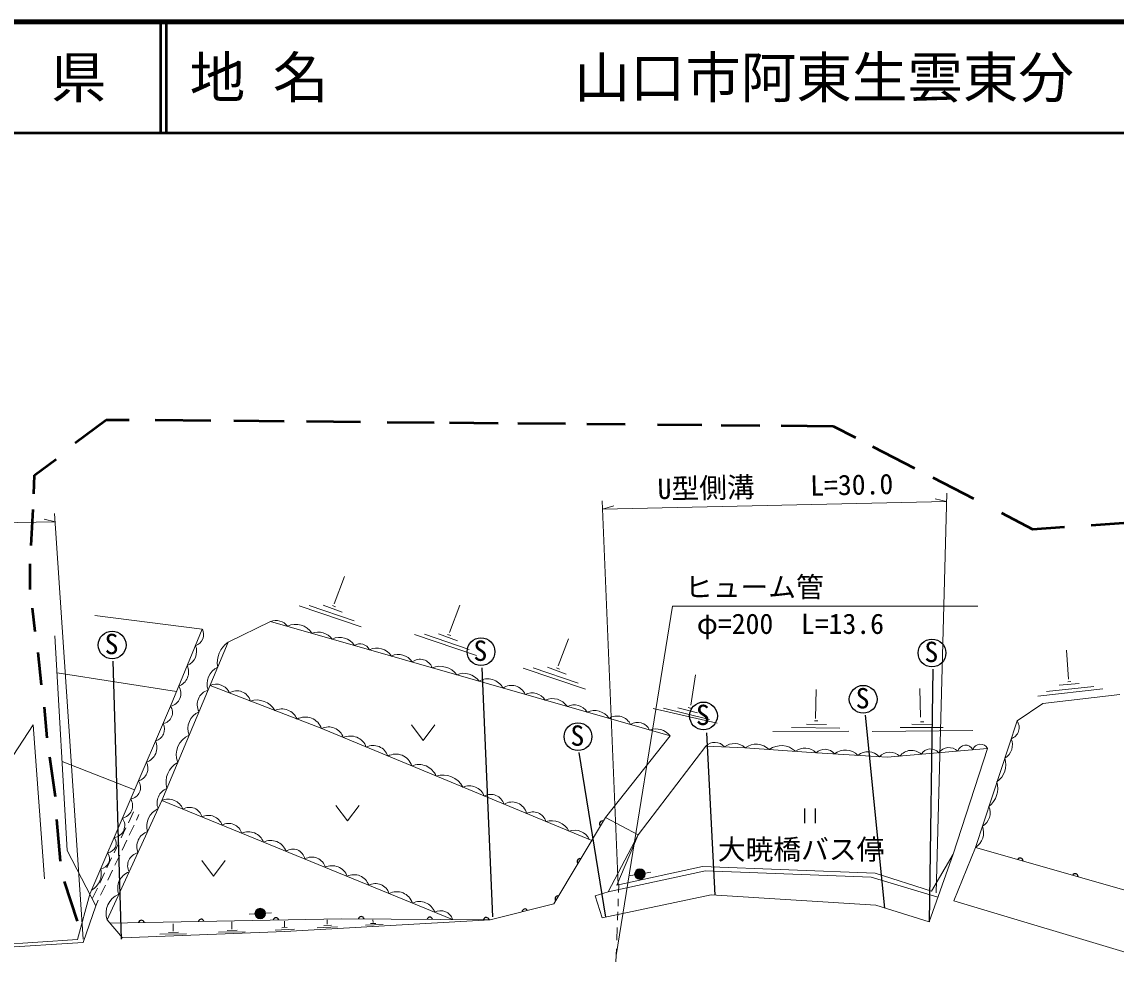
# Model space of a CAD drawing. Units: millimetres, scale not verified. Extents: x 40000 to 680000, y 20000 to 380000.
# Drawn here: x 355263 to 453827, y 295146 to 380000 of the extents above; entities that cross this region are included whole.
import ezdxf
from ezdxf.enums import TextEntityAlignment as Align

# ---------------------------------------------------------------- set-up
doc = ezdxf.new("R2010")
doc.units = ezdxf.units.MM
doc.header["$LTSCALE"] = 1000
for name, color, linetype, lineweight in [('M-BGD', 7, 'Continuous', 13), ('M-STR-HTXT', 7, 'Continuous', 13), ('M-TTL', 2, 'Continuous', 140), ('M-TTL-LINE', 7, 'Continuous', 50)]:
    doc.layers.add(name, color=color, linetype=linetype, lineweight=lineweight)
doc.layers.add('M-TTL-TXT', color=7, linetype='Continuous')
doc.styles.add('ＭＳ ゴシック', font='')
doc.styles.get('ＭＳ ゴシック').set_extended_font_data('MS Gothic')

msp = doc.modelspace()

# ---------------------------------------------------------------- hatches: boundary and pattern name
at = {"layer": 'M-BGD'}
for points in [[(411402, 303342, 0.9931), (410463, 303174, 0.00346), (410464, 303168, 0.9931)], [(377207, 299732, 0.9931), (376256, 299673, 0.00346), (376256, 299666, 0.9931)]]:
    msp.add_hatch(color=256, dxfattribs=at).paths.add_polyline_path(points)

# ---------------------------------------------------------------- linework, layer by layer
at = {"layer": 'M-BGD', "lineweight": 50}
for p, q in [((360072, 342088), (362869, 344170)), ((362869, 344170), (364930, 344170)), ((367280, 344154), (372277, 344109)), ((374359, 344090), (378901, 344049)), ((380889, 344031), (385768, 343987)), ((388165, 343965), (392392, 343927)), ((393780, 343914), (398154, 343875)), ((399942, 343859), (404232, 343820)), ((406145, 343802), (409615, 343771)), ((412517, 343745), (416524, 343709)), ((418259, 343693), (421729, 343662)), ((423653, 343644), (428338, 343602)), ((428338, 343602), (430340, 342569)), ((431886, 341771), (435671, 339817)), ((356413, 339165), (358348, 340616)), ((356350, 337503), (356413, 339165)), ((437312, 338971), (440971, 337082)), ((356094, 332859), (356287, 336094)), ((443494, 335780), (446308, 334328)), ((446308, 334328), (449173, 334521)), ((451570, 334682), (455362, 334938)), ((356010, 328891), (355996, 331191)), ((356459, 325092), (356206, 327195)), ((357033, 320311), (356739, 323213)), ((357552, 315530), (357314, 318278)), ((358295, 310217), (357772, 313787)), ((358741, 304429), (358405, 308172)), ((360277, 299014), (359110, 302578))]:
    msp.add_line(p, q, dxfattribs=at)
at = {"layer": 'M-BGD'}
for p, q in [((383395, 327606), (384325, 330050)), ((380240, 327406), (385833, 325519)), ((381142, 327449), (385179, 326056)), ((382411, 327485), (384112, 326854)), ((383227, 327431), (383509, 327327)), ((393774, 325019), (394703, 327463)), ((361833, 326552), (371517, 325322)), ((371517, 325322), (368652, 318380)), ((377669, 326010), (373837, 324128)), ((413667, 315690), (377669, 326010)), ((359346, 305388), (358237, 324723)), ((390618, 324819), (396212, 322932)), ((391520, 324863), (395557, 323469)), ((392789, 324898), (394491, 324268)), ((393605, 324844), (393887, 324740)), ((403584, 321996), (404514, 324439)), ((367878, 309886), (373837, 324128)), ((449543, 320803), (449353, 323410)), ((369191, 319685), (358429, 321383)), ((400428, 321795), (406022, 319909)), ((401330, 321839), (405367, 320445)), ((402599, 321874), (404301, 321244)), ((403416, 321820), (403697, 321717)), ((415513, 318465), (415951, 321203)), ((448702, 320277), (450510, 320424)), ((449464, 320573), (449763, 320598)), ((372210, 320240), (382122, 316414)), ((426745, 317268), (426807, 319882)), ((436213, 317379), (436139, 319954)), ((446767, 319289), (452634, 319941)), ((447240, 318627), (454151, 319426)), ((447566, 319709), (451814, 320151)), ((368652, 318380), (361379, 301439)), ((444902, 317053), (447240, 318627)), ((412137, 318180), (417886, 316837)), ((413047, 318189), (417199, 317188)), ((414353, 318238), (416107, 317773)), ((415289, 318253), (415579, 318177)), ((351627, 309597), (356286, 316705)), ((356286, 316705), (357292, 302841)), ((382122, 316414), (406589, 306268)), ((390367, 316682), (391417, 315282)), ((391417, 315282), (392467, 316682)), ((424575, 316449), (428943, 316401)), ((425940, 316746), (427754, 316718)), ((426644, 317047), (426944, 317043)), ((434377, 316452), (438260, 316464)), ((435426, 316746), (437240, 316711)), ((436214, 316964), (436514, 316958)), ((441148, 305655), (444902, 317053)), ((407824, 308344), (413667, 315690)), ((422920, 316094), (429739, 316113)), ((431841, 316081), (440912, 316194)), ((410774, 306800), (416858, 314780)), ((420418, 314634), (416858, 314780)), ((426349, 314213), (420418, 314634)), ((442254, 314569), (433204, 313771)), ((439155, 305044), (442254, 314569)), ((433204, 313771), (426349, 314213)), ((358886, 313406), (365414, 310837)), ((362934, 299120), (367878, 309886)), ((367878, 309886), (394054, 299167)), ((364852, 307869), (365317, 308849)), ((365577, 308119), (365810, 308607)), ((383553, 309443), (384603, 308043)), ((384603, 308043), (385653, 309443)), ((364934, 306764), (365363, 307667)), ((403193, 300562), (407824, 308344)), ((407824, 308344), (410774, 306800)), ((364208, 306514), (364637, 307417)), ((408062, 301654), (410774, 306800)), ((410774, 306800), (408854, 302266)), ((363564, 305159), (363993, 306062)), ((364290, 305409), (364719, 306312)), ((439197, 300857), (441148, 305655)), ((441148, 305655), (460951, 300013)), ((361912, 300404), (359346, 305388)), ((362921, 303804), (363350, 304707)), ((363646, 304054), (364075, 304957)), ((436974, 298968), (439155, 305044)), ((437196, 301709), (439155, 305044)), ((363002, 302699), (363432, 303603)), ((371487, 304474), (372537, 303074)), ((372537, 303074), (373587, 304474)), ((408854, 302266), (416566, 303931)), ((416566, 303931), (432128, 303328)), ((362277, 302449), (362706, 303353)), ((408062, 301654), (416836, 303542)), ((410463, 303174), (409935, 303084)), ((411931, 303426), (411403, 303336)), ((416836, 303542), (431771, 302964)), ((431771, 302964), (437767, 301178)), ((432128, 303328), (437196, 301709)), ((361596, 301017), (362062, 301998)), ((362359, 301344), (362788, 302248)), ((406916, 301300), (408062, 301654)), ((409006, 301605), (409030, 302284)), ((360261, 297364), (361379, 301439)), ((361912, 300404), (362144, 300893)), ((406916, 301300), (407523, 299310)), ((407523, 299310), (417337, 301371)), ((408961, 300372), (408985, 301029)), ((417337, 301371), (432179, 300440)), ((455931, 295828), (439197, 300857)), ((360794, 297085), (361912, 300404)), ((376256, 299673), (375721, 299643)), ((377742, 299756), (377208, 299726)), ((397441, 299142), (403193, 300562)), ((408914, 299098), (408942, 299855)), ((432179, 300440), (436974, 298968)), ((362934, 299120), (364321, 297501)), ((363176, 298837), (384061, 299239)), ((368889, 298121), (368889, 298763)), ((374169, 298308), (374169, 298950)), ((378919, 298516), (378907, 299010)), ((378935, 298091), (397441, 299142)), ((382769, 298737), (382775, 299123)), ((384061, 299239), (397441, 299142)), ((386227, 298650), (387791, 298718)), ((386659, 298797), (387141, 298818)), ((386892, 298889), (386883, 299138)), ((364321, 297501), (378935, 298091)), ((367683, 297844), (370085, 297881)), ((368465, 297997), (369362, 298009)), ((372964, 298031), (375366, 298068)), ((373746, 298184), (374643, 298196)), ((378068, 298209), (379808, 298283)), ((378670, 298420), (379156, 298437)), ((381872, 298407), (383704, 298494)), ((382464, 298619), (383149, 298644)), ((408849, 297316), (408891, 298458)), ((319635, 294507), (360794, 297085)), ((333860, 295586), (360261, 297364)), ((408777, 295343), (408820, 296531))]:
    msp.add_line(p, q, dxfattribs=at)
at = {"layer": 'M-BGD', "lineweight": 25}
for p, q in [((363470, 322442), (364212, 297383)), ((396692, 321838), (397669, 299398)), ((437326, 321701), (436974, 298968)), ((431223, 317566), (432972, 300197)), ((416928, 315985), (417686, 301349)), ((405429, 314191), (407842, 299377)), ((425769, 309147), (425769, 307847)), ((426744, 307847), (426744, 309147))]:
    msp.add_line(p, q, dxfattribs=at)
for centre in [(363394, 323883), (396617, 323279), (437239, 323170), (431045, 318998), (416657, 317497), (405354, 315633)]:
    msp.add_circle(centre, 1250, dxfattribs=at)
at = {"layer": 'M-BGD'}
for centre in [(410933, 303255), (376732, 299699)]:
    msp.add_circle(centre, 477, dxfattribs=at)
for centre, radius, start, end in [((370571, 324836), 1064, 287.94581, 27.20154), ((378136, 324765), 1330, 37.44635, 110.55899), ((379948, 324052), 1699, 31.59371, 116.41163), ((381951, 323440), 1601, 37.70008, 110.30527), ((383899, 322998), 1577, 32.42249, 115.58286), ((369613, 323303), 1387, 293.14303, 22.00431), ((375048, 322311), 2184, 123.69819, 190.89571), ((385725, 323050), 935, 25.98107, 122.02427), ((387224, 322026), 1578, 33.35194, 114.65341), ((389177, 321579), 1460, 32.20758, 115.79776), ((391124, 321433), 1166, 20.42766, 127.57768), ((368907, 321461), 1373, 290.78298, 24.36437), ((373682, 320350), 1733, 116.69409, 197.89981), ((392911, 320083), 1888, 36.45064, 111.5547), ((395078, 319661), 1675, 35.25198, 112.75337), ((372757, 319055), 1306, 23.0131, 114.77091), ((397224, 319287), 1550, 27.84685, 120.15849), ((368417, 319529), 1173, 281.55572, 33.59163), ((372391, 318529), 1337, 105.54029, 209.05361), ((374632, 318514), 1248, 15.13543, 122.64857), ((399363, 318913), 1340, 23.03271, 124.97263), ((401208, 318168), 1410, 32.2568, 115.74855), ((367828, 317806), 1005, 278.68437, 34.84619), ((376419, 317065), 1868, 29.64732, 108.13669), ((403051, 317421), 1634, 34.53679, 113.46856), ((405020, 317163), 1338, 30.25133, 117.75401), ((371857, 316371), 1637, 112.80141, 201.79249), ((378674, 316640), 1490, 22.66835, 115.11565), ((380784, 315832), 1566, 19.59347, 118.01213), ((406833, 316401), 1579, 33.43087, 114.57447), ((408883, 316151), 1339, 24.83369, 123.17165), ((366982, 316306), 1119, 286.62136, 26.9092), ((382893, 315119), 1390, 17.87201, 117.07961), ((410745, 315769), 1144, 23.5923, 124.41304), ((444029, 316446), 1064, 288.71685, 34.82602), ((371052, 314025), 1880, 112.36245, 202.23145), ((384856, 314167), 1520, 20.04922, 114.90239), ((412365, 314682), 1647, 37.7454, 110.25994), ((443139, 314882), 1350, 299.21404, 24.32883), ((366033, 314658), 1394, 289.11244, 24.41812), ((386910, 313441), 1395, 18.30416, 116.64746), ((417676, 313960), 1158, 40.39583, 134.90581), ((419442, 313553), 1456, 47.89696, 127.40468), ((421405, 313246), 1703, 46.471, 125.41553), ((423655, 312966), 1858, 46.46179, 125.42474), ((425791, 313139), 1453, 45.97283, 126.09327), ((427582, 313360), 1136, 39.15071, 133.47781), ((429442, 312886), 1541, 43.20477, 129.42375), ((437111, 313587), 941, 39.01387, 151.05711), ((438771, 313482), 1162, 47.01424, 143.05674), ((440263, 314141), 726, 25.32016, 164.75082), ((441612, 314218), 732, 28.64694, 161.42404), ((388950, 312579), 1484, 16.1331, 118.81852), ((431469, 312905), 1376, 41.54303, 131.08549), ((433448, 312948), 1287, 45.88632, 137.52397), ((435393, 313078), 1316, 47.18647, 142.88451), ((442016, 313105), 1880, 304.98165, 18.56122), ((365399, 312801), 1217, 287.18387, 26.34669), ((370219, 311558), 1976, 117.33227, 197.26163), ((391021, 311434), 1686, 22.43765, 112.51397), ((364914, 311047), 1031, 278.50609, 35.02447), ((393193, 310156), 2016, 27.24902, 107.7026), ((441080, 310995), 2092, 307.76114, 15.78174), ((368846, 309664), 1405, 111.4468, 201.54093), ((395568, 309770), 1434, 20.9676, 113.98402), ((364060, 309421), 1175, 282.46486, 31.0657), ((368439, 308555), 1445, 22.62178, 112.83878), ((397489, 309172), 1254, 17.28691, 117.66471), ((399404, 308391), 1359, 13.06384, 121.88778), ((368214, 307588), 1699, 113.41108, 197.25085), ((370356, 308085), 1179, 15.82279, 119.63777), ((372071, 307256), 1289, 18.68389, 116.77667), ((401313, 307664), 1188, 15.46127, 119.49035), ((441102, 308775), 1381, 299.37998, 24.16289), ((363441, 307623), 1089, 276.80098, 36.72958), ((373878, 306571), 1244, 17.38568, 118.07488), ((402985, 306316), 1746, 27.37508, 107.57653), ((440331, 306986), 1562, 301.52304, 22.01983), ((362909, 306020), 842, 275.23866, 38.29191), ((367063, 305718), 1445, 109.03934, 201.62259), ((375658, 305591), 1475, 21.80238, 113.65818), ((405054, 305743), 1470, 24.31431, 110.63731), ((377668, 304811), 1474, 19.71775, 115.7428), ((362234, 304646), 923, 278.10733, 35.42324), ((366015, 303994), 1228, 103.96433, 206.6976), ((379682, 304429), 1079, 10.02533, 125.43523), ((381377, 303496), 1287, 16.05062, 119.40994), ((360671, 303319), 1742, 299.81035, 13.72021), ((383190, 302543), 1467, 20.3203, 115.14026), ((365427, 301993), 1535, 109.32536, 201.33657), ((385187, 301803), 1395, 19.04053, 116.42003), ((387106, 301101), 1304, 18.02329, 117.43727), ((389028, 300177), 1492, 18.26591, 117.19465), ((364726, 299698), 1884, 112.79325, 197.86868), ((391077, 299324), 1465, 19.90214, 115.55842), ((392981, 298828), 1125, 17.50244, 117.95812)]:
    msp.add_arc(centre, radius, start, end, dxfattribs=at)
at = {"layer": 'M-BGD', "lineweight": 25}
for centre, start, end in [((407554, 307780), 71.92036, 226.5596), ((405536, 304390), 71.92036, 226.5596), ((445186, 304446), 356.7775, 151.41674), ((450144, 303033), 356.7775, 151.41674), ((403539, 301033), 71.92036, 226.5596), ((400578, 299859), 26.54398, 181.18321), ((366025, 298836), 13.78281, 168.42205), ((371416, 298939), 13.78281, 168.42205), ((378146, 299069), 13.78281, 168.42205), ((385830, 299170), 12.26632, 166.90555), ((392009, 299125), 12.26632, 166.90555), ((397100, 299088), 12.26632, 166.90555)]:
    msp.add_arc(centre, 256, start, end, dxfattribs=at)
at = {"layer": 'M-STR-HTXT'}
for p, q in [((437618, 301574), (438565, 337553)), ((408977, 302292), (407545, 336868)), ((407576, 336132), (438545, 336817)), ((407576, 336132), (408570, 336404)), ((438545, 336817), (437540, 337044)), ((358264, 334989), (357258, 335217)), ((360795, 297400), (358198, 335728)), ((291797, 333516), (358264, 334989)), ((408798, 295924), (413878, 327376)), ((413878, 327376), (441378, 327376))]:
    msp.add_line(p, q, dxfattribs=at)
at = {"layer": 'M-TTL'}
msp.add_line((680000, 380000), (40000, 380000), dxfattribs=at)
at = {"layer": 'M-TTL-LINE'}
for p, q in [((367750, 380000), (367750, 370000)), ((368250, 380000), (368250, 370000)), ((40000, 370000), (680000, 370000))]:
    msp.add_line(p, q, dxfattribs=at)

# ---------------------------------------------------------------- texts
at = {"layer": 'M-BGD', "style": 'ＭＳ ゴシック'}
for s, p in [('S', (362716, 322509)), ('S', (395939, 321905)), ('S', (436560, 321797)), ('S', (430367, 317625)), ('S', (415979, 316123)), ('S', (404675, 314259)), ('大暁橋バス停', (417948, 304010))]:
    msp.add_text(s, height=1833, dxfattribs=at).set_placement(p, align=Align.BOTTOM_LEFT)
at = {"layer": 'M-STR-HTXT', "style": 'ＭＳ ゴシック'}
msp.add_text('U型側溝\u3000\u3000L=30.0', height=1833, rotation=1.267, dxfattribs=at).set_placement((412556, 336466), align=Align.BOTTOM_LEFT)
for s, p in [('ヒューム管', (414993, 327639)), ('φ=200  L=13.6', (416060, 324332))]:
    msp.add_text(s, height=1833, dxfattribs=at).set_placement(p, align=Align.BOTTOM_LEFT)
at = {"layer": 'M-TTL-TXT', "style": 'ＭＳ ゴシック'}
msp.add_text('山\u3000口\u3000県', height=3666, dxfattribs=at).set_placement((350375, 375000), align=Align.MIDDLE_CENTER)
for s, p in [('地 名', (370380, 375000)), ('山口市阿東生雲東分', (405024, 375000))]:
    msp.add_text(s, height=3666, dxfattribs=at).set_placement(p, align=Align.MIDDLE_LEFT)

doc.saveas('drawing.dxf')
